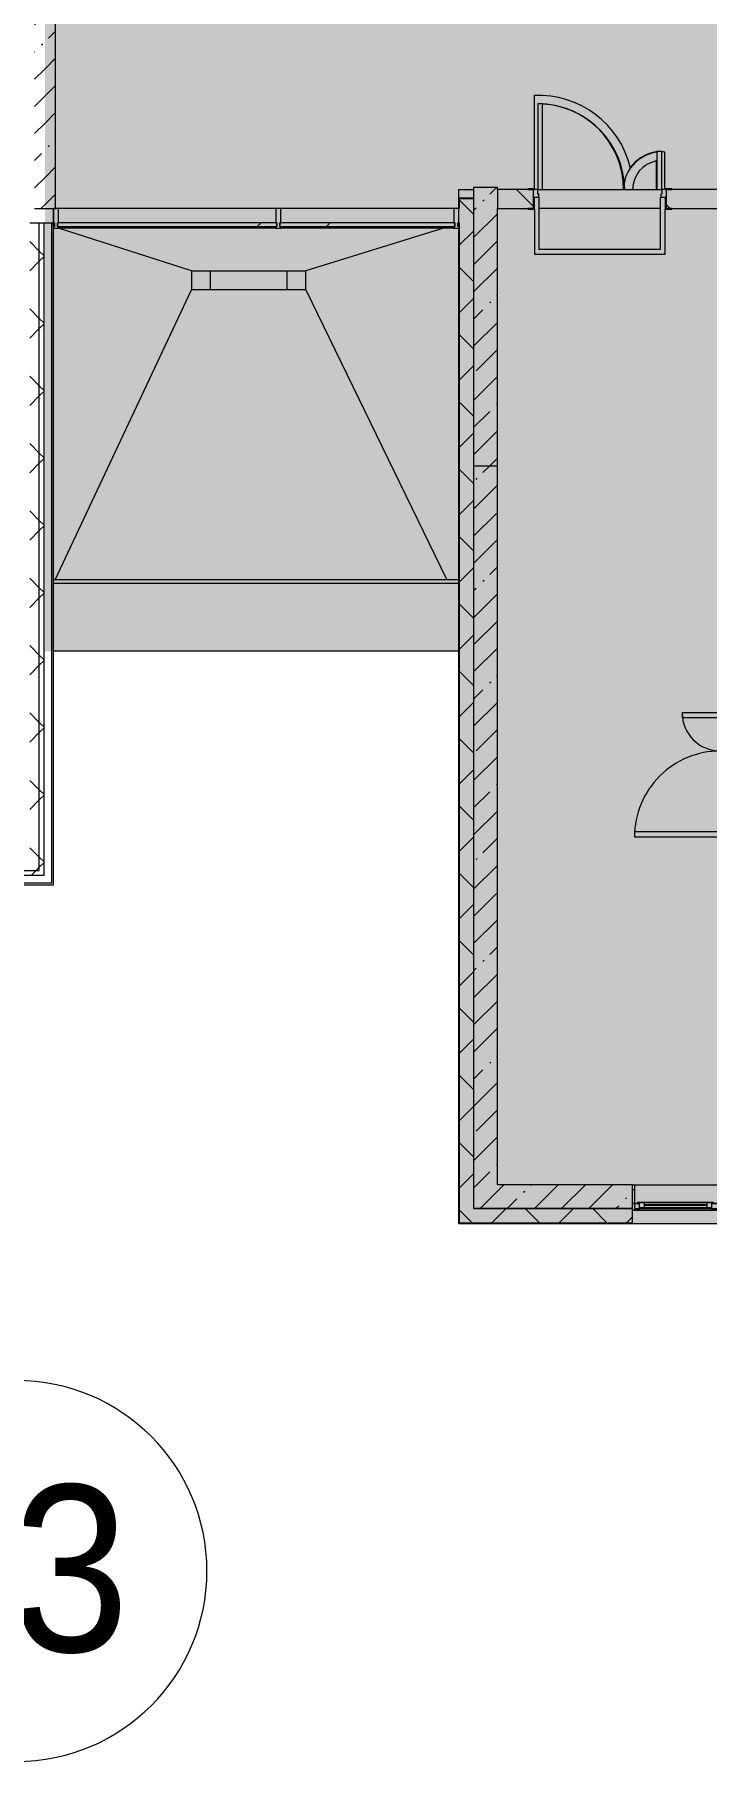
# Model space of a CAD drawing. Header units: millimetres. Extents: x 81633 to 280618, y -8553 to 29000.
# Drawn here: x 230252 to 237307, y -5906 to 12227 of the extents above; entities that cross this region are included whole.
import ezdxf

# ---------------------------------------------------------------- set-up
doc = ezdxf.new("R2010")
doc.units = ezdxf.units.MM
doc.layers.add('A-DETL-GENF-3', color=7, linetype='Continuous', lineweight=9, true_color=0xc0c0c0, transparency=0.4)
for name, color, linetype, lineweight, true_color in [('A-DOOR-3', 7, 'Continuous', 5, 0xb7b7b7), ('A-DOOR-4', 7, 'Continuous', 5, 0xe2e2e2), ('A-DOOR-FRAM-2', 7, 'Continuous', 5, 0xe2e2e2), ('A-DOOR-FRAM-3', 7, 'Continuous', 5, 0xb7b7b7), ('A-FLOR-3', 7, 'Continuous', 5, 0xb7b7b7), ('A-GENM-8', 7, 'Continuous', 5, 0x737373), ('A-GLAZ-2', 7, 'Continuous', 5, 0x737373), ('A-GLAZ-CURT-3', 7, 'Continuous', 5, 0x737373), ('A-GLAZ-CWMG-3', 7, 'Continuous', 5, 0x383e42), ('A-GLAZ-CWMG-4', 7, 'Continuous', 5, 0x737373), ('A-ROOF-1', 7, 'Continuous', 5, 0x737373), ('A-WALL-3', 7, 'Continuous', 5, 0x737373), ('A-WALL-4', 7, 'Continuous', 9, 0x737373), ('I-WALL-6', 7, 'Continuous', 5, 0x737373)]:
    doc.layers.add(name, color=color, linetype=linetype, lineweight=lineweight, true_color=true_color)
for name, color, linetype, lineweight in [('A-GLAZ-CURT-2', 7, 'Continuous', 5), ('A-WALL', 7, 'Continuous', 9), ('A-WALL-2', 7, 'Continuous', 5), ('I-WALL-5', 7, 'Continuous', 5), ('Оси', 7, 'Continuous', 9), ('Оси-1', 7, 'Continuous', 20)]:
    doc.layers.add(name, color=color, linetype=linetype, lineweight=lineweight)
doc.styles.add('Arial_1', font='arial.ttf', dxfattribs={"width": 0.9, "height": 1750})
pattern_1 = [(45, (145501.93, 0), (-353.5534, 353.5534), []), (135, (145501.93, 0), (-353.5534, -353.5534), [])]
pattern_2 = [(45, (145501.93, 0), (-285.1231, 285.1231), []), (45, (145787.05, 0), (-285.1231, 285.1231), [504.031, -100.806, 16.764, -84.042])]

# ---------------------------------------------------------------- blocks, each defined once
blk = doc.blocks.new('120_Окно_СКБ_1Ст - 120_Окно_СКБ_1Ст 900х2500_h_ с форточкой-V149-2_3_3_птичка')
at = {"layer": 'A-GLAZ-2'}
for p, q in [((-450, -127), (-450, -57)), ((-450, -57), (-380, -57)), ((450, -57), (-450, -57)), ((-380, -127), (-450, -127)), ((-450, -127), (-400, -127)), ((-380, -127), (-400, -127)), ((-400, -127), (-400, -137)), ((-400, -137), (400, -137)), ((400, -137), (-400, -137)), ((-380, -57), (-380, -127)), ((380, -87), (-380, -87)), ((-380, -87), (-380, -127)), ((-330, -137), (-330, -87)), ((-330, -107), (330, -107)), ((330, -117), (-330, -117)), ((330, -137), (330, -87)), ((380, -127), (380, -57)), ((380, -57), (450, -57)), ((380, -127), (380, -87)), ((450, -127), (380, -127)), ((400, -127), (380, -127)), ((400, -127), (450, -127)), ((400, -137), (400, -127)), ((450, -57), (450, -127))]:
    blk.add_line(p, q, dxfattribs=at)
blk = doc.blocks.new('110_Дверь_СКБ_2Ст - Д-5_п_ Из игровой в коридор-32215844-2_3_3_птичка')
at = {"layer": 'A-DOOR-4'}
for points in [[(-638, 940), (-638, 40), (-588, 40), (-588, 940)], [(612, 371), (612, 40), (662, 40), (662, 440), (612, 440)]]:
    blk.add_hatch(color=256, dxfattribs=at).paths.add_polyline_path(points)
h = blk.add_hatch(color=256, dxfattribs=at)
h.paths.add_polyline_path([(-688, 40), (-688, -40), (-628, -40), (-628, -10), (-638, -10), (-638, 40)])
h.paths.add_polyline_path([(652, -40), (712, -40), (712, 40), (662, 40), (662, -10), (652, -10)])
at = {"layer": 'A-DOOR-FRAM-2'}
for points in [[(-742, 40), (-672, 40), (-672, 48), (-742, 48)], [(698, 40), (768, 40), (768, 48), (698, 48)], [(-742, -48), (-672, -48), (-672, -40), (-742, -40)], [(698, -48), (768, -48), (768, -40), (698, -40)]]:
    blk.add_hatch(color=256, dxfattribs=at).paths.add_polyline_path(points)
at = {"layer": 'A-DOOR-3'}
for p, q in [((-638, 940), (-638, 40)), ((-588, 940), (-638, 940)), ((-588, 40), (-588, 940)), ((662, 440), (612, 440)), ((612, 440), (612, 40)), ((662, 40), (662, 440)), ((-638, 40), (-588, 40)), ((612, 40), (662, 40))]:
    blk.add_line(p, q, dxfattribs=at)
for centre, radius, start, end in [((-638, 40), 900, 0, 90), ((662, 40), 400, 90, 180)]:
    blk.add_arc(centre, radius, start, end, dxfattribs=at)
at = {"layer": 'A-DOOR-FRAM-3'}
for p, q in [((-672, 48), (-742, 48)), ((-742, 48), (-742, 40)), ((-742, 40), (-672, 40)), ((-638, 40), (-688, 40)), ((-688, 40), (-688, -40)), ((-672, 40), (-672, 48)), ((-638, -10), (-638, 40)), ((662, 40), (662, -10)), ((712, 40), (662, 40)), ((768, 48), (698, 48)), ((698, 48), (698, 40)), ((698, 40), (768, 40)), ((712, -40), (712, 40)), ((768, 40), (768, 48)), ((-672, -40), (-742, -40)), ((-742, -40), (-742, -48)), ((-742, -48), (-672, -48)), ((-688, -40), (-628, -40)), ((-672, -39), (-688, -39)), ((-688, -39), (-688, -40)), ((-688, -40), (-672, -40)), ((-672, -40), (-672, -39)), ((-672, -48), (-672, -40)), ((-628, -10), (-638, -10)), ((-628, -40), (-628, -10)), ((662, -10), (652, -10)), ((652, -10), (652, -40)), ((652, -40), (712, -40)), ((712, -39), (698, -39)), ((698, -39), (698, -40)), ((698, -40), (712, -40)), ((768, -40), (698, -40)), ((698, -40), (698, -48)), ((698, -48), (768, -48)), ((712, -40), (712, -39)), ((768, -48), (768, -40))]:
    blk.add_line(p, q, dxfattribs=at)
blk = doc.blocks.new('110_Дверь_СКБ_2Ст - Д-2а_п_ Из коридора на лестницу-32215207-2_3_3_птичка')
at = {"layer": 'A-DOOR-4'}
for points in [[(-587.5, 100), (-587.5, 1000), (-637.5, 1000), (-637.5, 100)], [(662.5, 100), (662.5, 500), (612.5, 500), (612.5, 100)], [(712.5, -100), (712.5, 20), (697.5, 20), (697.5, -100)]]:
    blk.add_hatch(color=256, dxfattribs=at).paths.add_polyline_path(points)
h = blk.add_hatch(color=256, dxfattribs=at)
h.paths.add_polyline_path([(652.5, 20), (712.5, 20), (712.5, 100), (662.5, 100), (662.5, 50), (652.5, 50)])
h.paths.add_polyline_path([(-687.5, 20), (-627.5, 20), (-627.5, 50), (-637.5, 50), (-637.5, 100), (-687.5, 100)])
at = {"layer": 'A-DOOR-FRAM-2'}
for points in [[(-672.5, 100), (-672.5, 108), (-742.5, 108), (-742.5, 100)], [(-672.5, -100), (-672.5, 20), (-687.5, 20), (-687.5, -100)], [(767.5, 100), (767.5, 108), (697.5, 108), (697.5, 100)], [(-672.5, -108), (-672.5, -100), (-742.5, -100), (-742.5, -108)], [(767.5, -108), (767.5, -100), (697.5, -100), (697.5, -108)]]:
    blk.add_hatch(color=256, dxfattribs=at).paths.add_polyline_path(points)
at = {"layer": 'A-DOOR-3'}
for p, q in [((-637.5, 1000), (-637.5, 100)), ((-587.5, 1000), (-637.5, 1000)), ((-587.5, 100), (-587.5, 1000)), ((662.5, 500), (612.5, 500)), ((612.5, 500), (612.5, 100)), ((662.5, 100), (662.5, 500)), ((-637.5, 100), (-587.5, 100)), ((612.5, 100), (662.5, 100))]:
    blk.add_line(p, q, dxfattribs=at)
for centre, radius, start, end in [((-637.5, 100), 900, 0, 90), ((662.5, 100), 400, 90, 180)]:
    blk.add_arc(centre, radius, start, end, dxfattribs=at)
at = {"layer": 'A-DOOR-FRAM-3'}
for p, q in [((-672.5, 108), (-742.5, 108)), ((-742.5, 108), (-742.5, 100)), ((-742.5, 100), (-672.5, 100)), ((-637.5, 100), (-687.5, 100)), ((-687.5, 100), (-687.5, 20)), ((-687.5, 20), (-627.5, 20)), ((-672.5, 20), (-687.5, 20)), ((-687.5, 20), (-687.5, -100)), ((-672.5, 100), (-672.5, 108)), ((-672.5, -100), (-672.5, 20)), ((-637.5, 50), (-637.5, 100)), ((-627.5, 50), (-637.5, 50)), ((-627.5, 20), (-627.5, 50)), ((662.5, 50), (652.5, 50)), ((652.5, 50), (652.5, 20)), ((652.5, 20), (712.5, 20)), ((662.5, 100), (662.5, 50)), ((712.5, 100), (662.5, 100)), ((767.5, 108), (697.5, 108)), ((697.5, 108), (697.5, 100)), ((697.5, 100), (767.5, 100)), ((712.5, 20), (697.5, 20)), ((697.5, 20), (697.5, -100)), ((712.5, 20), (712.5, 100)), ((712.5, -100), (712.5, 20)), ((767.5, 100), (767.5, 108)), ((-672.5, -100), (-742.5, -100)), ((-742.5, -100), (-742.5, -108)), ((-742.5, -108), (-672.5, -108)), ((-687.5, -100), (-672.5, -100)), ((-672.5, -108), (-672.5, -100)), ((697.5, -100), (712.5, -100)), ((767.5, -100), (697.5, -100)), ((697.5, -100), (697.5, -108)), ((697.5, -108), (767.5, -108)), ((767.5, -108), (767.5, -100))]:
    blk.add_line(p, q, dxfattribs=at)
blk = doc.blocks.new('Системная панель - Стекло - 40мм-23946635-2_3_3_птичка')
at = {"layer": 'A-GLAZ-CURT-2'}
h = blk.add_hatch(dxfattribs=at)
h.set_pattern_fill('FP_131', color=256, style=0, pattern_type=2)
h.set_pattern_definition([(45, (-86642.5, -9710), (-1414.214, 1414.214), [1000, -3000]), (45, (-87642.5, -10210), (-1414.214, 1414.214), [3000, -1000]), (45, (-85642.5, -10710), (-1414.214, 1414.214), [1000, -3000])])
h.paths.add_polyline_path([(1101, 0), (1153, 0), (1153, 40), (-1153, 40), (-1153, 0), (271, 0)])
at = {"layer": 'A-GLAZ-CURT-3'}
for p, q in [((1153, 40), (-1153, 40)), ((-1153, 40), (-1153, 0)), ((-1153, 0), (1153, 0)), ((1153, 0), (1153, 40))]:
    blk.add_line(p, q, dxfattribs=at)
blk = doc.blocks.new('Системная панель - Стекло - 40мм-23946636-2_3_3_птичка')
at = {"layer": 'A-GLAZ-CURT-2'}
h = blk.add_hatch(dxfattribs=at)
h.set_pattern_fill('FP_132', color=256, style=0, pattern_type=2)
h.set_pattern_definition([(45, (-88744.2, -9710), (-1414.214, 1414.214), [1000, -3000]), (45, (-89744.2, -10210), (-1414.214, 1414.214), [3000, -1000]), (45, (-87744.2, -10710), (-1414.214, 1414.214), [1000, -3000])])
h.paths.add_polyline_path([(919, 0), (919, 40), (-919, 40), (-919, 0), (252, 0)])
at = {"layer": 'A-GLAZ-CURT-3'}
for p, q in [((919, 40), (-919, 40)), ((-919, 40), (-919, 0)), ((-919, 0), (919, 0)), ((919, 0), (919, 40))]:
    blk.add_line(p, q, dxfattribs=at)
blk = doc.blocks.new('Прямоугольный импост - Импост структурный с накладкой - 190мм-23186047-2_3_3_птичка')
at = {"layer": 'A-GLAZ-CWMG-3'}
for points in [[(86414, 10250), (87285, 10250), (87285, 10400), (85000, 10400), (85000, 10250), (85373, 10250)], [(87234, 10193), (87285, 10193), (87285, 10210), (85000, 10210), (85000, 10193), (86414, 10193)]]:
    blk.add_hatch(color=256, dxfattribs=at).paths.add_polyline_path(points)
at = {"layer": 'A-GLAZ-CWMG-4'}
for p, q in [((87285, 10400), (85000, 10400)), ((87285, 10193), (85000, 10193))]:
    blk.add_line(p, q, dxfattribs=at)
blk = doc.blocks.new('Прямоугольный импост - Импост структурный с накладкой - 190мм-23186048-2_3_3_птичка')
at = {"layer": 'A-GLAZ-CWMG-3'}
for points in [[(88000, 10250), (88000, 10400), (87335, 10400), (87335, 10250), (87455, 10250)], [(87335, 10193), (88000, 10193), (88000, 10210), (87335, 10210)]]:
    blk.add_hatch(color=256, dxfattribs=at).paths.add_polyline_path(points)
at = {"layer": 'A-GLAZ-CWMG-4'}
for p, q in [((88000, 10400), (87335, 10400)), ((88000, 10193), (87335, 10193))]:
    blk.add_line(p, q, dxfattribs=at)
blk = doc.blocks.new('Прямоугольный импост - Импост структурный с накладкой - 190мм-23186049-2_3_3_птичка')
at = {"layer": 'A-GLAZ-CWMG-3'}
for points in [[(89154, 10250), (89154, 10400), (88000, 10400), (88000, 10250), (88496, 10250)], [(88000, 10193), (89154, 10193), (89154, 10210), (88000, 10210)]]:
    blk.add_hatch(color=256, dxfattribs=at).paths.add_polyline_path(points)
at = {"layer": 'A-GLAZ-CWMG-4'}
for p, q in [((89154, 10400), (88000, 10400)), ((89154, 10193), (88000, 10193))]:
    blk.add_line(p, q, dxfattribs=at)
blk = doc.blocks.new('Прямоугольный импост - Импост структурный с накладкой - 190мм-23946639-2_3_3_птичка')
at = {"layer": 'A-GLAZ-CWMG-4'}
for p, q in [((-50, 0), (-50, 17)), ((-50, 17), (0, 17)), ((-40, 0), (-50, 0)), ((-40, -40), (-40, 0)), ((0, 0), (-10, 0)), ((-10, 0), (-10, -40)), ((0, 17), (0, 0)), ((-50, -190), (-50, -40)), ((-50, -40), (-40, -40)), ((-10, -40), (0, -40)), ((0, -40), (0, -190)), ((0, -190), (-50, -190))]:
    blk.add_line(p, q, dxfattribs=at)
blk = doc.blocks.new('Прямоугольный импост - Импост структурный с накладкой - 190мм-23946641-2_3_3_птичка')
at = {"layer": 'A-GLAZ-CWMG-4'}
for p, q in [((0, 17), (-50, 17)), ((-50, 17), (-50, 0)), ((-50, 0), (-40, 0)), ((-40, 0), (-40, -40)), ((-10, -40), (-10, 0)), ((-10, 0), (0, 0)), ((0, 0), (0, 17)), ((-40, -40), (-50, -40)), ((-50, -40), (-50, -190)), ((0, -40), (-10, -40)), ((0, -190), (0, -40)), ((-50, -190), (0, -190))]:
    blk.add_line(p, q, dxfattribs=at)
blk = doc.blocks.new('Прямоугольный импост - Импост структурный с накладкой - 190мм-23946633-2_3_3_птичка')
at = {"layer": 'A-GLAZ-CWMG-4'}
for p, q in [((-25, 0), (-25, 17)), ((-25, 17), (25, 17)), ((-15, 0), (-25, 0)), ((-15, -40), (-15, 0)), ((25, 0), (15, 0)), ((15, 0), (15, -40)), ((25, 17), (25, 0)), ((-25, -190), (-25, -40)), ((-25, -40), (-15, -40)), ((15, -40), (25, -40)), ((25, -40), (25, -168)), ((25, -171), (25, -190)), ((25, -190), (-25, -190))]:
    blk.add_line(p, q, dxfattribs=at)
blk = doc.blocks.new('парапет9 - парапет-22867712-2_3_3_птичка')
at = {"layer": 'A-GENM-8'}
for p, q in [((89202, 8002), (84950, 8002)), ((89202, 7964), (84950, 7964)), ((84950, 7255), (89202, 7255))]:
    blk.add_line(p, q, dxfattribs=at)
blk = doc.blocks.new('Ось сетки - D8-29747960-2_3_3_птичка')
at = {"layer": 'Оси-1'}
for start, end in [(360, 180), (180, 360)]:
    blk.add_arc((0, 0), 4, start, end, dxfattribs=at)

msp = doc.modelspace()

# ---------------------------------------------------------------- hatches: boundary and pattern name
at = {"layer": 'A-DETL-GENF-3'}
msp.add_hatch(color=256, dxfattribs=at).paths.add_polyline_path([(270739.9, -258), (270739.9, 21558), (238809.9, 21558), (238809.9, 27348), (230361.9, 27348), (230361.9, 5750), (234703.9, 5750), (234703.9, -258), (270432.1, -258)])
at = {"layer": 'A-WALL-2'}
h = msp.add_hatch(dxfattribs=at)
h.set_pattern_fill('FP_80', color=256, style=0, pattern_type=2)
h.set_pattern_definition(pattern_1)
h.paths.add_polyline_path([(234711.9, -100), (234861.9, -100), (234861.9, 10502), (234711.9, 10502), (234711.9, 911.3)])
h = msp.add_hatch(dxfattribs=at)
h.set_pattern_fill('FP_80', color=256, style=0, pattern_type=2)
h.set_pattern_definition(pattern_1)
h.paths.add_polyline_path([(230201.9, 3450), (230301.9, 3450), (230301.9, 10250), (230201.9, 10250), (230201.9, 3550)])
h = msp.add_hatch(dxfattribs=at)
h.set_pattern_fill('FP_80', color=256, style=0, pattern_type=2)
h.set_pattern_definition(pattern_1)
h.paths.add_polyline_path([(230351.9, 3400), (230351.9, 10250), (230301.9, 10250), (230301.9, 3400)])
h = msp.add_hatch(dxfattribs=at)
h.set_pattern_fill('FP_80', color=256, style=0, pattern_type=2)
h.set_pattern_definition(pattern_1)
h.paths.add_polyline_path([(230301.9, 3400), (230301.9, 3450), (229621.9, 3450), (229621.9, 3400), (230201.9, 3400)])
h.paths.add_polyline_path([(222546.9, 3400), (222581.9, 3400), (222581.9, 3450), (221201.9, 3450), (221201.9, 3400), (221505.9, 3400)])
h.paths.add_polyline_path([(223481.9, 3400), (224681.9, 3400), (224681.9, 3450), (223481.9, 3450)])
h.paths.add_polyline_path([(226710.8, 3400), (226921.9, 3400), (226921.9, 3450), (225581.9, 3450), (225581.9, 3400), (225669.9, 3400)])
h = msp.add_hatch(dxfattribs=at)
h.set_pattern_fill('FP_80', color=256, style=0, pattern_type=2)
h.set_pattern_definition(pattern_1)
h.paths.add_polyline_path([(269231.9, -250), (270581.9, -250), (270581.9, -100), (269231.9, -100)])
h.paths.add_polyline_path([(266631.9, -250), (266631.9, -100), (265731.9, -100), (265731.9, -250), (266268.1, -250)])
h.paths.add_polyline_path([(268331.9, -250), (268331.9, -100), (267531.9, -100), (267531.9, -250)])
h.paths.add_polyline_path([(258981.3, -250), (259181.9, -250), (259181.9, -100), (258031.9, -100), (258031.9, -250), (258460.8, -250)])
h.paths.add_polyline_path([(253531.9, -250), (253531.9, -100), (252631.9, -100), (252631.9, -250), (252735.4, -250)])
h.paths.add_polyline_path([(254431.9, -250), (255731.9, -250), (255731.9, -100), (254431.9, -100)])
h.paths.add_polyline_path([(260081.9, -250), (261131.9, -250), (261131.9, -100), (260081.9, -100)])
h.paths.add_polyline_path([(263431.9, -250), (264831.9, -250), (264831.9, -100), (263431.9, -100)])
h.paths.add_polyline_path([(247530.5, -250), (248381.9, -250), (248381.9, -100), (246331.9, -100), (246331.9, -250), (247231.9, -250)])
h.paths.add_polyline_path([(249281.9, -250), (250331.9, -250), (250331.9, -100), (249281.9, -100)])
h.paths.add_polyline_path([(244531.9, -250), (245431.9, -250), (245431.9, -100), (241181.9, -100), (241181.9, -250), (244407.5, -250)])
h.paths.add_polyline_path([(239131.9, -250), (240281.9, -250), (240281.9, -100), (239131.9, -100)])
h.paths.add_polyline_path([(235038.7, -250), (236531.9, -250), (236531.9, -100), (234711.9, -100), (234711.9, -250)])
h.paths.add_polyline_path([(238231.9, -250), (238231.9, -100), (237431.9, -100), (237431.9, -250), (238161.6, -250)])
at = {"layer": 'I-WALL-5'}
h = msp.add_hatch(dxfattribs=at)
h.set_pattern_fill('FP_88', color=256, style=0, pattern_type=2)
h.set_pattern_definition(pattern_2)
h.paths.add_polyline_path([(230361.9, 10400), (230361.9, 16300), (230251.9, 16300), (230251.9, 10400)])
h = msp.add_hatch(dxfattribs=at)
h.set_pattern_fill('FP_88', color=256, style=0, pattern_type=2)
h.set_pattern_definition(pattern_2)
h.paths.add_polyline_path([(230361.9, 10400), (230471.9, 10400), (230471.9, 16300), (230361.9, 16300), (230361.9, 10969.2)])
h = msp.add_hatch(dxfattribs=at)
h.set_pattern_fill('FP_88', color=256, style=0, pattern_type=2)
h.set_pattern_definition(pattern_2)
h.paths.add_polyline_path([(235111.9, 7700), (235111.9, 10620), (234861.9, 10620), (234861.9, 7700), (235038.7, 7700)])
h = msp.add_hatch(dxfattribs=at)
h.set_pattern_fill('FP_91', color=256, style=0, pattern_type=2)
h.set_pattern_definition([(135, (145501.93, 0), (-353.5534, -353.5534), [])])
h.paths.add_polyline_path([(237120.7, 10400), (238011.9, 10400), (238011.9, 10600), (236886.9, 10600), (236886.9, 10400), (236941.9, 10400)])
h.paths.add_polyline_path([(235111.9, 10400), (235486.9, 10400), (235486.9, 10600), (235111.9, 10600), (235111.9, 10520)])
h.paths.add_polyline_path([(239711.9, 10400), (239711.9, 10600), (238961.9, 10600), (238961.9, 10400), (239202.6, 10400)])
h = msp.add_hatch(dxfattribs=at)
h.set_pattern_fill('FP_88', color=256, style=0, pattern_type=2)
h.set_pattern_definition(pattern_2)
h.paths.add_polyline_path([(235038.7, 150), (235111.9, 150), (235111.9, 7700), (234861.9, 7700), (234861.9, 150)])
h = msp.add_hatch(dxfattribs=at)
h.set_pattern_fill('FP_88', color=256, style=0, pattern_type=2)
h.set_pattern_definition(pattern_2)
h.paths.add_polyline_path([(236531.9, -100), (236531.9, 150), (234861.9, 150), (234861.9, -100), (236079.7, -100)])

# ---------------------------------------------------------------- linework, layer by layer
at = {"layer": 'A-FLOR-3'}
for p, q in [((235496.4, 11588.1), (235496.4, 10608)), ((236780.5, 10899.7), (236780.5, 10600)), ((236870.5, 10600), (236870.5, 10993.6)), ((234705.4, 10508.5), (234705.4, 10600)), ((234705.4, 10600), (234861.9, 10600)), ((235551.9, 9970), (235551.9, 10520)), ((235586.9, 10600), (236780.5, 10600)), ((236780.5, 10600), (236786.9, 10600)), ((236821.9, 10520), (236821.9, 9970)), ((235501.9, 10392), (235501.9, 9920)), ((236871.9, 9920), (236871.9, 10392)), ((235501.9, 9920), (236871.9, 9920)), ((236821.9, 9970), (235551.9, 9970)), ((236531.9, 150), (236552.9, 150))]:
    msp.add_line(p, q, dxfattribs=at)
for centre, radius, start, end in [((235538.9, 10589), 1000, 13.54971, 92.43764), ((235538.9, 10589), 910, 0.6926, 86.97623), ((236836.9, 10600), 395, 97.29578, 145.57769), ((236836.9, 10600), 305, 100.66451, 180), ((236836.9, 10600), 395, 85.12655, 90.00042)]:
    msp.add_arc(centre, radius, start, end, dxfattribs=at)
at = {"layer": 'A-ROOF-1'}
for p, q in [((231899.4, 9745), (230504.9, 10193)), ((234545.7, 10193), (233099.4, 9745)), ((234703.9, 10242), (234695.4, 10239.4)), ((231899.4, 9745), (231899.4, 9545)), ((231899.4, 9745), (233099.4, 9745)), ((232099.4, 9545), (232099.4, 9745)), ((232899.4, 9745), (232899.4, 9545)), ((233099.4, 9545), (233099.4, 9745)), ((230470.1, 6500.9), (231899.4, 9545)), ((233099.4, 9545), (231899.4, 9545)), ((233099.4, 9545), (234581.8, 6500.9))]:
    msp.add_line(p, q, dxfattribs=at)
at = {"layer": 'A-WALL'}
for p, q in [((230301.9, 3450), (230301.9, 10250)), ((230351.9, 3400), (230351.9, 10250)), ((229621.9, 3450), (230301.9, 3450)), ((229621.9, 3400), (230351.9, 3400)), ((229621.9, 3320), (230431.9, 3320))]:
    msp.add_line(p, q, dxfattribs=at)
at = {"layer": 'A-WALL-2'}
msp.add_line((221359.9, 3300), (230451.9, 3300), dxfattribs=at)
at = {"layer": 'A-WALL-3'}
for p, q in [((230451.9, 3300), (230451.9, 10400)), ((234861.9, 10510), (234703.9, 10510)), ((234703.9, 10510), (234703.9, -258)), ((230461.9, 10242), (230451.9, 10242)), ((234703.9, 10242), (234695.4, 10242)), ((236531.9, 100), (236551.9, 100)), ((236531.9, -100), (234861.9, -100)), ((236531.9, -258), (236531.9, -100)), ((236551.9, -100), (236551.9, -100)), ((236551.9, -100), (237431.9, -100)), ((234703.9, -258), (238231.9, -258))]:
    msp.add_line(p, q, dxfattribs=at)
at = {"layer": 'A-WALL-4'}
for p, q in [((235111.9, 10600), (235111.9, 10400)), ((234703.9, 10400), (234711.9, 10400)), ((234861.9, 10505), (234708.9, 10505)), ((234708.9, 10505), (234708.9, 10400)), ((234711.9, 10502), (234711.9, 10400)), ((234861.9, 10502), (234711.9, 10502)), ((230201.9, 10250), (230451.9, 10250)), ((230431.9, 3320), (230431.9, 10250)), ((230431.9, 10247), (230451.9, 10247)), ((230451.9, 10242), (230431.9, 10242)), ((234703.9, 10250), (234711.9, 10250)), ((234703.9, 10247), (234708.9, 10247)), ((234708.9, 10247), (234708.9, -253)), ((234711.9, 10250), (234711.9, -250)), ((234708.9, -253), (236531.9, -253)), ((234711.9, -250), (236531.9, -250))]:
    msp.add_line(p, q, dxfattribs=at)
at = {"layer": 'I-WALL-6'}
for p, q in [((230471.9, 10400), (230471.9, 13400)), ((235111.9, 10620), (234861.9, 10620)), ((234861.9, 10620), (234861.9, -100)), ((235111.9, 10600), (235111.9, 10620)), ((235431.9, 10600), (235111.9, 10600)), ((237981.9, 10600), (236941.9, 10600)), ((230251.9, 10400), (230471.9, 10400)), ((235111.9, 10400), (235431.9, 10400)), ((235111.9, 150), (235111.9, 10400)), ((236821.9, 10400), (235551.9, 10400)), ((236941.9, 10400), (237451.9, 10400)), ((234861.9, 7700), (235111.9, 7700)), ((236531.9, 150), (235111.9, 150)), ((236531.9, -100), (236531.9, 150)), ((236551.9, 150), (237451.9, 150)), ((236551.9, 150), (236551.9, -100)), ((234861.9, -100), (236531.9, -100))]:
    msp.add_line(p, q, dxfattribs=at)

# ---------------------------------------------------------------- block references
at = {"layer": 'A-DOOR-3'}
msp.add_blockref('110_Дверь_СКБ_2Ст - Д-2а_п_ Из коридора на лестницу-32215207-2_3_3_птичка', (236174.4, 10500), dxfattribs=at)
at = {"layer": 'A-DOOR-3', "rotation": 89.99999999999991}
msp.add_blockref('110_Дверь_СКБ_2Ст - Д-5_п_ Из игровой в коридор-32215844-2_3_3_птичка', (237491.9, 4442.5), dxfattribs=at)
at = {"layer": 'A-GENM-8'}
msp.add_blockref('парапет9 - парапет-22867712-2_3_3_птичка', (145501.9, -1500), dxfattribs=at)
at = {"layer": 'A-GLAZ-2', "rotation": 180}
msp.add_blockref('120_Окно_СКБ_1Ст - 120_Окно_СКБ_1Ст 900х2500_h_ с форточкой-V149-2_3_3_птичка', (236981.9, -175), dxfattribs=at)
at = {"layer": 'A-GLAZ-CURT-3'}
for name, p in [('Системная панель - Стекло - 40мм-23946635-2_3_3_птичка', (231644.4, 10210)), ('Системная панель - Стекло - 40мм-23946636-2_3_3_птичка', (233746.2, 10210))]:
    msp.add_blockref(name, p, dxfattribs=at)
at = {"layer": 'A-GLAZ-CWMG-4', "rotation": 180}
msp.add_blockref('Прямоугольный импост - Импост структурный с накладкой - 190мм-23946641-2_3_3_птичка', (230451.9, 10210), dxfattribs=at)
at = {"layer": 'A-GLAZ-CWMG-4'}
for name in ['Прямоугольный импост - Импост структурный с накладкой - 190мм-23186047-2_3_3_птичка', 'Прямоугольный импост - Импост структурный с накладкой - 190мм-23186048-2_3_3_птичка', 'Прямоугольный импост - Импост структурный с накладкой - 190мм-23186049-2_3_3_птичка']:
    msp.add_blockref(name, (145501.9, 0), dxfattribs=at)
at = {"layer": 'A-GLAZ-CWMG-4', "extrusion": (0, 0, -1), "rotation": 180}
for name, p in [('Прямоугольный импост - Импост структурный с накладкой - 190мм-23946633-2_3_3_птичка', (-232811.9, 10210)), ('Прямоугольный импост - Импост структурный с накладкой - 190мм-23946639-2_3_3_птичка', (-234705.4, 10210))]:
    msp.add_blockref(name, p, dxfattribs=at)
at = {"layer": 'Оси-1', "xscale": 499.9999999999995, "yscale": 499.9999999999995, "zscale": 499.9999999999995}
msp.add_blockref('Ось сетки - D8-29747960-2_3_3_птичка', (230061.9, -3906.3), dxfattribs=at)

# ---------------------------------------------------------------- texts
at = {"layer": 'Оси', "insert": (228798.9, -3003), "char_height": 1750, "width": 3030.379, "attachment_point": 1, "style": 'Arial_1'}
msp.add_mtext('23', dxfattribs=at)

doc.saveas('drawing.dxf')
